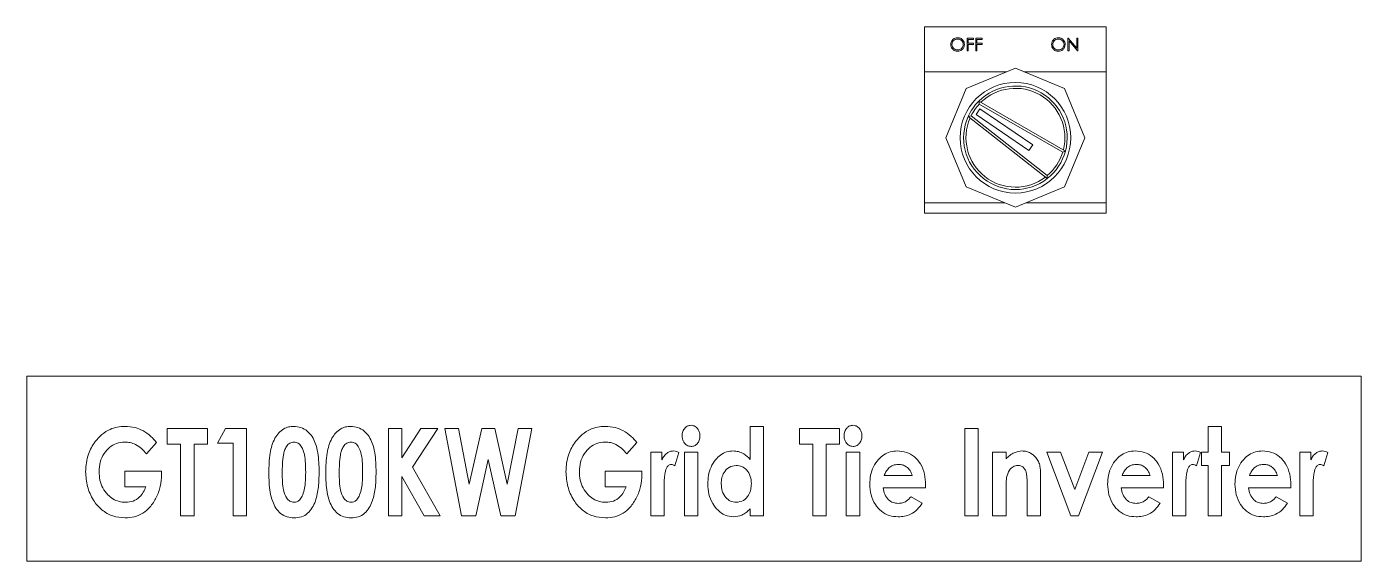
# Model space of a CAD drawing. Extents: x 1.3 to 36.8, y 1.2 to 24.4.
# Drawn here: x 16.7364 to 17.0317, y 21.5252 to 21.6436 of the extents above; entities that cross this region are included whole.
import ezdxf

# ---------------------------------------------------------------- set-up
doc = ezdxf.new("R2010")
doc.units = 0
doc.header["$LTSCALE"] = 96
doc.header["$MEASUREMENT"] = 0

msp = doc.modelspace()

# ---------------------------------------------------------------- linework, layer by layer
at = {"color": 7, "linetype": 'Continuous', "lineweight": 15}
for p, q in [((16.97529328392454, 21.64357379599915), (16.93508493616997, 21.64357379599915)), ((16.93508493616997, 21.64357379599915), (16.93508493616997, 21.63357378734636)), ((16.94449178280217, 21.64106719391236), (16.94589033105262, 21.64106719391236)), ((16.94449178280217, 21.63819647159735), (16.94449178280217, 21.64106719391236)), ((16.94474937537504, 21.64077278843244), (16.94474937537504, 21.63988947421603)), ((16.94589033105262, 21.64077278843244), (16.94474937537504, 21.64077278843244)), ((16.94589033105262, 21.64106719391236), (16.94589033105262, 21.64077278843244)), ((16.94640561397495, 21.64106719391236), (16.9478041622254, 21.64106719391236)), ((16.94640561397495, 21.63819647159735), (16.94640561397495, 21.64106719391236)), ((16.94666320654781, 21.64077278843244), (16.94666320654781, 21.63988947421603)), ((16.9478041622254, 21.64077278843244), (16.94666320654781, 21.64077278843244)), ((16.9478041622254, 21.64106719391236), (16.9478041622254, 21.64077278843244)), ((16.9667913112591, 21.64106719391236), (16.9668453328558, 21.64106719391236)), ((16.9667913112591, 21.63819647159735), (16.9667913112591, 21.64106719391236)), ((16.9668453328558, 21.64106719391236), (16.96874190645065, 21.63880777118569)), ((16.96874190645065, 21.64106719391236), (16.96899954791184, 21.64106719391236)), ((16.96874190645065, 21.63880777118569), (16.96874190645065, 21.64106719391236)), ((16.96899954791184, 21.64106719391236), (16.96899954791184, 21.63819647159735)), ((16.97529328392454, 21.63357378734636), (16.97529328392454, 21.64357379599915)), ((16.94474937537504, 21.63819647159735), (16.94449178280217, 21.63819647159735)), ((16.94474937537504, 21.63988947421603), (16.94589033105262, 21.63988947421603)), ((16.94474937537504, 21.63959506873611), (16.94474937537504, 21.63819647159735)), ((16.94589033105262, 21.63959506873611), (16.94474937537504, 21.63959506873611)), ((16.94589033105262, 21.63988947421603), (16.94589033105262, 21.63959506873611)), ((16.94666320654781, 21.63819647159735), (16.94640561397495, 21.63819647159735)), ((16.94666320654781, 21.63988947421603), (16.9478041622254, 21.63988947421603)), ((16.94666320654781, 21.63959506873611), (16.94666320654781, 21.63819647159735)), ((16.9478041622254, 21.63959506873611), (16.94666320654781, 21.63959506873611)), ((16.9478041622254, 21.63988947421603), (16.9478041622254, 21.63959506873611)), ((16.96704895272029, 21.63819647159735), (16.9667913112591, 21.63819647159735)), ((16.96894088192445, 21.63819647159735), (16.96704895272029, 21.64045071216182)), ((16.96704895272029, 21.64045071216182), (16.96704895272029, 21.63819647159735)), ((16.96899954791184, 21.63819647159735), (16.96894088192445, 21.63819647159735)), ((16.93508493616997, 21.63357378734636), (16.93508493616997, 21.60461547377032)), ((16.93508493616997, 21.63357378734636), (16.95330302299766, 21.63357378734636)), ((16.95518913449143, 21.63435502274476), (16.94432473140316, 21.62985485263072)), ((16.96605353757968, 21.62985485263072), (16.95518913449143, 21.63435502274476)), ((16.95707519709686, 21.63357378734636), (16.97529328392454, 21.63357378734636)), ((16.97529328392454, 21.60461547377032), (16.97529328392454, 21.63357378734636)), ((16.94432473140316, 21.62985485263072), (16.9398245124008, 21.61899049843077)), ((16.97055370769374, 21.61899049843077), (16.96605353757968, 21.62985485263072)), ((16.94710026815366, 21.62710615556941), (16.96626189961148, 21.61604321700225)), ((16.96564952448006, 21.61579535320564), (16.9471918359823, 21.62645193203367)), ((16.96224181282736, 21.60995984744253), (16.94473309556352, 21.62367722638464)), ((16.94538111028231, 21.62383122460147), (16.96223623955856, 21.61062590195241)), ((16.94732011894132, 21.62541471737705), (16.9464699998961, 21.62416738070907)), ((16.9464699998961, 21.62416738070907), (16.95816134896458, 21.61619936630528)), ((16.95901146800981, 21.61744680074994), (16.94732011894132, 21.62541471737705)), ((16.9398245124008, 21.61899049843077), (16.94432473140316, 21.60812604645419)), ((16.95816134896458, 21.61619936630528), (16.95901146800981, 21.61744680074994)), ((16.96605353757968, 21.60812604645419), (16.97055370769374, 21.61899049843077)), ((16.94432473140316, 21.60812604645419), (16.95518913449143, 21.60362587634014)), ((16.95518913449143, 21.60362587634014), (16.96605353757968, 21.60812604645419)), ((16.95280005993268, 21.60461547377032), (16.93508493616997, 21.60461547377032)), ((16.93508493616997, 21.60461547377032), (16.93508493616997, 21.6023237847506)), ((16.97529328392454, 21.60461547377032), (16.95757816016183, 21.60461547377032)), ((16.97529328392454, 21.6023237847506), (16.97529328392454, 21.60461547377032)), ((16.93508493616997, 21.6023237847506), (16.97529328392454, 21.6023237847506)), ((17.03171471061202, 21.56625094911028), (16.73643916520939, 21.56625094911028)), ((16.73643916520939, 21.56625094911028), (16.73643916520939, 21.52524049064347)), ((17.03171471061202, 21.52524049064347), (17.03171471061202, 21.56625094911028)), ((16.76752490304054, 21.55461308386695), (16.77642106225272, 21.55461308386695)), ((16.76752490304054, 21.55115345281544), (16.76752490304054, 21.55461308386695)), ((16.77642106225272, 21.55461308386695), (16.77642106225272, 21.55115345281544)), ((16.7786450898337, 21.55140053439888), (16.78043665131116, 21.55461308386695)), ((16.78043665131116, 21.55461308386695), (16.78507004210482, 21.55461308386695)), ((16.78507004210482, 21.55461308386695), (16.78507004210482, 21.53533808038856)), ((16.8164536075985, 21.55461308386695), (16.81941897770648, 21.55461308386695)), ((16.8164536075985, 21.53533808038856), (16.8164536075985, 21.55461308386695)), ((16.81941897770648, 21.54814173657747), (16.82365079981662, 21.55461308386695)), ((16.81941897770648, 21.55461308386695), (16.81941897770648, 21.54814173657747)), ((16.82740385858159, 21.55461308386695), (16.82182834091918, 21.54608754702992)), ((16.82365079981662, 21.55461308386695), (16.82740385858159, 21.55461308386695)), ((16.82893288976558, 21.55461308386695), (16.8319870899561, 21.55461308386695)), ((16.83266663764306, 21.53533808038856), (16.82893288976558, 21.55461308386695)), ((16.8319870899561, 21.55461308386695), (16.8343694179263, 21.54230750191076)), ((16.8343694179263, 21.54230750191076), (16.83711469280499, 21.55461308386695)), ((16.83711469280499, 21.55461308386695), (16.84003757896045, 21.55461308386695)), ((16.84003757896045, 21.55461308386695), (16.84277131619496, 21.54230750191076)), ((16.84277131619496, 21.54230750191076), (16.84514978198766, 21.55461308386695)), ((16.84820784435567, 21.55461308386695), (16.84448182083321, 21.53533808038856)), ((16.84514978198766, 21.55461308386695), (16.84820784435567, 21.55461308386695)), ((16.89651869829004, 21.55510724703384), (16.89948406839801, 21.55510724703384)), ((16.89651869829004, 21.54778260295814), (16.89651869829004, 21.55510724703384)), ((16.89948406839801, 21.55510724703384), (16.89948406839801, 21.53533808038856)), ((16.90739175461144, 21.55461308386695), (16.91628786493533, 21.55461308386695)), ((16.90739175461144, 21.55115345281544), (16.90739175461144, 21.55461308386695)), ((16.91628786493533, 21.55461308386695), (16.91628786493533, 21.55115345281544)), ((16.94396471779405, 21.55461308386695), (16.94693008790199, 21.55461308386695)), ((16.94396471779405, 21.53533808038856), (16.94396471779405, 21.55461308386695)), ((16.94693008790199, 21.55461308386695), (16.94693008790199, 21.53533808038856)), ((16.99783568956917, 21.55510724703384), (17.00080105967712, 21.55510724703384)), ((16.99783568956917, 21.549423686178), (16.99783568956917, 21.55510724703384)), ((17.00080105967712, 21.55510724703384), (17.00080105967712, 21.549423686178)), ((16.7651348507153, 21.55154729714394), (16.76294944490937, 21.54904137949369)), ((16.77049027314848, 21.55115345281544), (16.76752490304054, 21.55115345281544)), ((16.77049027314848, 21.53533808038856), (16.77049027314848, 21.55115345281544)), ((16.77642106225272, 21.55115345281544), (16.77345569214475, 21.55115345281544)), ((16.77345569214475, 21.55115345281544), (16.77345569214475, 21.53533808038856)), ((16.78210467199688, 21.55140053439888), (16.7786450898337, 21.55140053439888)), ((16.78210467199688, 21.53533808038856), (16.78210467199688, 21.55140053439888)), ((16.87139410921159, 21.55154729714394), (16.86920870340566, 21.54904137949369)), ((16.8745255040638, 21.549423686178), (16.87699666211654, 21.549423686178)), ((16.8745255040638, 21.53533808038856), (16.8745255040638, 21.549423686178)), ((16.87699666211654, 21.549423686178), (16.87699666211654, 21.54769000847475)), ((16.88070337475148, 21.54932326956298), (16.87983076707778, 21.54639261016421)), ((16.88193897822202, 21.549423686178), (16.88490434832997, 21.549423686178)), ((16.88193897822202, 21.53533808038856), (16.88193897822202, 21.549423686178)), ((16.88490434832997, 21.549423686178), (16.88490434832997, 21.53533808038856)), ((16.91035712471941, 21.55115345281544), (16.90739175461144, 21.55115345281544)), ((16.91035712471941, 21.53533808038856), (16.91035712471941, 21.55115345281544)), ((16.91628786493533, 21.55115345281544), (16.91332249482736, 21.55115345281544)), ((16.91332249482736, 21.55115345281544), (16.91332249482736, 21.53533808038856)), ((16.91777054998929, 21.549423686178), (16.92073592009726, 21.549423686178)), ((16.91777054998929, 21.53533808038856), (16.91777054998929, 21.549423686178)), ((16.92073592009726, 21.549423686178), (16.92073592009726, 21.53533808038856)), ((16.95014258848173, 21.549423686178), (16.9531079585897, 21.549423686178)), ((16.95014258848173, 21.53533808038856), (16.95014258848173, 21.549423686178)), ((16.9531079585897, 21.549423686178), (16.9531079585897, 21.54793327676904)), ((16.96212760970531, 21.549423686178), (16.96515477465329, 21.549423686178)), ((16.96746763231678, 21.53533808038856), (16.96212760970531, 21.549423686178)), ((16.96515477465329, 21.549423686178), (16.96830548039298, 21.54111052021525)), ((16.96830548039298, 21.54111052021525), (16.97145618613268, 21.549423686178)), ((16.97448335108066, 21.549423686178), (16.969147239535, 21.53533808038856)), ((16.97145618613268, 21.549423686178), (16.97448335108066, 21.549423686178)), ((16.98992800335571, 21.549423686178), (16.99239916140849, 21.549423686178)), ((16.98992800335571, 21.53533808038856), (16.98992800335571, 21.549423686178)), ((16.99239916140849, 21.549423686178), (16.99239916140849, 21.54769000847475)), ((16.99610587404342, 21.54932326956298), (16.9952332663697, 21.54639261016421)), ((16.99635300451519, 21.5464582182934), (16.99635300451519, 21.549423686178)), ((16.99635300451519, 21.549423686178), (16.99783568956917, 21.549423686178)), ((17.00080105967712, 21.549423686178), (17.00253087520286, 21.549423686178)), ((17.00253087520286, 21.549423686178), (17.00253087520286, 21.5464582182934)), ((17.01809906826966, 21.549423686178), (17.02057022632241, 21.549423686178)), ((17.01809906826966, 21.53533808038856), (17.01809906826966, 21.549423686178)), ((17.02057022632241, 21.549423686178), (17.02057022632241, 21.54769000847475)), ((17.02427693895737, 21.54932326956298), (17.02340433128361, 21.54639261016421)), ((16.83857034261646, 21.54779805166816), (16.83579030814028, 21.53533808038856)), ((16.84133879056017, 21.53533808038856), (16.83857034261646, 21.54779805166816)), ((16.99783568956917, 21.5464582182934), (16.99635300451519, 21.5464582182934)), ((16.99783568956917, 21.53533808038856), (16.99783568956917, 21.5464582182934)), ((17.00253087520286, 21.5464582182934), (17.00080105967712, 21.5464582182934)), ((17.00080105967712, 21.5464582182934), (17.00080105967712, 21.53533808038856)), ((16.75813453177309, 21.54522271259953), (16.76626622428162, 21.54522271259953)), ((16.75813453177309, 21.54176308154802), (16.75813453177309, 21.54522271259953)), ((16.76626622428162, 21.54522271259953), (16.76628939734664, 21.54440021545668)), ((16.81941897770648, 21.54403726854818), (16.81941897770648, 21.53533808038856)), ((16.82436901816695, 21.53533808038856), (16.81941897770648, 21.54403726854818)), ((16.82182834091918, 21.54608754702992), (16.82794441676685, 21.53533808038856)), ((16.86439383915771, 21.54522271259953), (16.87252543388959, 21.54522271259953)), ((16.86439383915771, 21.54176308154802), (16.86439383915771, 21.54522271259953)), ((16.87252543388959, 21.54522271259953), (16.87254860695458, 21.54440021545668)), ((16.92617244825797, 21.54423419071244), (16.93235031894565, 21.54423419071244)), ((16.96076851433136, 21.54457406233256), (16.96076851433136, 21.53533808038856)), ((16.97880786545088, 21.54423419071244), (16.98498573613858, 21.54423419071244)), ((17.00697893036482, 21.54423419071244), (17.0131568010525, 21.54423419071244)), ((16.76281813087431, 21.54176308154802), (16.75813453177309, 21.54176308154802)), ((16.86907743825893, 21.54176308154802), (16.86439383915771, 21.54176308154802)), ((16.87747933652759, 21.54172837083883), (16.87749087417177, 21.54104109879687)), ((16.87749087417177, 21.54104109879687), (16.87749087417177, 21.53533808038856)), ((16.93530410252112, 21.54151599996457), (16.92592536667451, 21.54151599996457)), ((16.93531568905362, 21.54216846352071), (16.93530410252112, 21.54151599996457)), ((16.9531079585897, 21.54094449547101), (16.9531079585897, 21.53533808038856)), ((16.95780314422339, 21.53533808038856), (16.95780314422339, 21.54145420512454)), ((16.98793951971402, 21.54151599996457), (16.97856073497911, 21.54151599996457)), ((16.98795110624653, 21.54216846352071), (16.98793951971402, 21.54151599996457)), ((16.99288178693118, 21.54172837083883), (16.99289337346369, 21.54104109879687)), ((16.99289337346369, 21.54104109879687), (16.99289337346369, 21.53533808038856)), ((17.01611058462797, 21.54151599996457), (17.00673179989303, 21.54151599996457)), ((17.01612217116048, 21.54216846352071), (17.01611058462797, 21.54151599996457)), ((17.02105285184513, 21.54172837083883), (17.02106443837764, 21.54104109879687)), ((17.02106443837764, 21.54104109879687), (17.02106443837764, 21.53533808038856)), ((16.93210318847389, 21.53951979196786), (16.9345743465266, 21.5381413368181)), ((16.98473860566679, 21.53951979196786), (16.98720976371953, 21.5381413368181)), ((17.01290967058074, 21.53951979196786), (17.01538082863348, 21.5381413368181)), ((16.77345569214475, 21.53533808038856), (16.77049027314848, 21.53533808038856)), ((16.78507004210482, 21.53533808038856), (16.78210467199688, 21.53533808038856)), ((16.81941897770648, 21.53533808038856), (16.8164536075985, 21.53533808038856)), ((16.82794441676685, 21.53533808038856), (16.82436901816695, 21.53533808038856)), ((16.83579030814028, 21.53533808038856), (16.83266663764306, 21.53533808038856)), ((16.84448182083321, 21.53533808038856), (16.84133879056017, 21.53533808038856)), ((16.87749087417177, 21.53533808038856), (16.8745255040638, 21.53533808038856)), ((16.88490434832997, 21.53533808038856), (16.88193897822202, 21.53533808038856)), ((16.89651869829004, 21.53533808038856), (16.89651869829004, 21.53687483592756)), ((16.89948406839801, 21.53533808038856), (16.89651869829004, 21.53533808038856)), ((16.91332249482736, 21.53533808038856), (16.91035712471941, 21.53533808038856)), ((16.92073592009726, 21.53533808038856), (16.91777054998929, 21.53533808038856)), ((16.94693008790199, 21.53533808038856), (16.94396471779405, 21.53533808038856)), ((16.9531079585897, 21.53533808038856), (16.95014258848173, 21.53533808038856)), ((16.96076851433136, 21.53533808038856), (16.95780314422339, 21.53533808038856)), ((16.969147239535, 21.53533808038856), (16.96746763231678, 21.53533808038856)), ((16.99289337346369, 21.53533808038856), (16.98992800335571, 21.53533808038856)), ((17.00080105967712, 21.53533808038856), (16.99783568956917, 21.53533808038856)), ((17.02106443837764, 21.53533808038856), (17.01809906826966, 21.53533808038856)), ((16.73643916520939, 21.52524049064347), (17.03171471061202, 21.52524049064347))]:
    msp.add_line(p, q, dxfattribs=at)
msp.add_circle((16.95518911263221, 21.61899048286096), 0.01223958300199462, dxfattribs=at)
for centre, radius, start, end in [((16.95518911263221, 21.61899048286096), 0.01145833302314414, 345.0949457615305, 134.9050542384659), ((16.95518911263221, 21.61899048286096), 0.01093749970391033, 345.8321579877583, 134.1678420122076), ((16.95518911263221, 21.61899048286096), 0.01145833302314414, 134.9050542384659, 155.8564176312419), ((16.95518911263221, 21.61899048286096), 0.01093749970391023, 136.9852894732425, 153.7315267813637), ((16.98294095596853, 21.63178856138616), 0.03614526009416466, 187.4432494072054, 188.4905105112729), ((16.95518911263221, 21.61899048286096), 0.01145833302314397, 155.8564176312419, 307.9889366915129), ((16.95518911263221, 21.61899048286096), 0.01093749970391007, 156.534337216695, 307.3110171060009), ((16.9534626132799, 21.58837769901614), 0.03636293672312245, 102.8409627065445, 103.8904567851751), ((16.95518911263221, 21.61899048286096), 0.01093749970391011, 310.1138275414133, 343.0147105267057), ((16.95518911263221, 21.61899048286096), 0.01145833302314386, 307.9889366915129, 345.0949457615305), ((16.95245911535406, 21.64926771781388), 0.03597757753627701, 291.5078443640074, 292.5599331043456), ((16.92658095451745, 21.60999435864503), 0.03566087769968825, 359.9402513598486, 1.014743891693453)]:
    msp.add_arc(centre, radius, start, end, dxfattribs=at)
for points, knots in [([(16.94088494901072, 21.63961921956758), (16.94091146895482, 21.63984071692201), (16.94096449711571, 21.64028361368349), (16.94135736743641, 21.6407881646561), (16.94185334845173, 21.64108874247854), (16.94220145611797, 21.64112346096741), (16.94237550508467, 21.6411408197265)], [0, 0, 0, 0, 0.279732456168292, 0.5593412130487806, 0.7796767667826476, 1, 1, 1, 1]), ([(16.94238816716029, 21.64084641424659), (16.94220694616098, 21.64082288305688), (16.9418444335389, 21.64077581150719), (16.94142982551375, 21.64045606782928), (16.94118162927342, 21.64004929601082), (16.94115560446991, 21.63976337228689), (16.94114259047188, 21.63962039288732)], [0, 0, 0, 0, 0.2796324665356185, 0.55937390831112, 0.7796599276025388, 1, 1, 1, 1]), ([(16.94237550508467, 21.6411408197265), (16.9426004663674, 21.64111723408065), (16.94305025422432, 21.64107007691223), (16.94355328237319, 21.64066261799595), (16.94385858949977, 21.640162504322), (16.94388814008951, 21.6398095657626), (16.94390292295401, 21.6396330060746)], [0, 0, 0, 0, 0.2797711941462023, 0.5593748591793386, 0.7795745596281304, 1, 1, 1, 1]), ([(16.94364528149285, 21.63963359273448), (16.94362322734437, 21.63981586373037), (16.94357912603951, 21.64018034793513), (16.94322977210655, 21.64057558003847), (16.94281612082003, 21.64080425722977), (16.9425307898868, 21.64083236471448), (16.94238816716029, 21.64084641424659)], [0, 0, 0, 0, 0.2794821760453286, 0.5588757453831297, 0.7795039492646426, 1, 1, 1, 1]), ([(16.96318447746765, 21.63961921956758), (16.96321099741175, 21.63984071692201), (16.96326402557264, 21.64028361368349), (16.96365689589334, 21.6407881646561), (16.96415287690866, 21.64108874247854), (16.9645009845749, 21.64112346096741), (16.9646750335416, 21.6411408197265)], [0, 0, 0, 0, 0.279732456168292, 0.5593412130487806, 0.7796767667826476, 1, 1, 1, 1]), ([(16.96468769561722, 21.64084641424659), (16.96450647461791, 21.64082288305688), (16.96414396199583, 21.64077581150719), (16.96372935397071, 21.64045606782928), (16.96348115773034, 21.64004929601082), (16.96345513292684, 21.63976337228689), (16.96344211892881, 21.63962039288732)], [0, 0, 0, 0, 0.2796324665356185, 0.55937390831112, 0.7796599276025388, 1, 1, 1, 1]), ([(16.9646750335416, 21.6411408197265), (16.96489999482435, 21.64111723408065), (16.96534978268127, 21.64107007691223), (16.96585281083011, 21.64066261799595), (16.9661581179567, 21.640162504322), (16.96618766854644, 21.6398095657626), (16.96620245141094, 21.6396330060746)], [0, 0, 0, 0, 0.2797711941462023, 0.5593748591793386, 0.7795745596281304, 1, 1, 1, 1]), ([(16.96594480994978, 21.63963359273448), (16.9659227558013, 21.63981586373037), (16.96587865449644, 21.64018034793513), (16.9655293005635, 21.64057558003847), (16.96511564927698, 21.64080425722977), (16.96483031834373, 21.64083236471448), (16.96468769561722, 21.64084641424659)], [0, 0, 0, 0, 0.2794821760453286, 0.5588757453831297, 0.7795039492646426, 1, 1, 1, 1]), ([(16.94239853148471, 21.6381228457832), (16.94217608021125, 21.63814746902281), (16.94173116985715, 21.63819671636619), (16.94123630357811, 21.63860254628411), (16.94093126702265, 21.63909535843323), (16.94090038951248, 21.63944458601942), (16.94088494901072, 21.63961921956758)], [0, 0, 0, 0, 0.2796699492522396, 0.5593497139081196, 0.7796499303098173, 0.9999999999999999, 0.9999999999999999, 0.9999999999999999, 0.9999999999999999]), ([(16.94114259047188, 21.63962039288732), (16.94116453801448, 21.63943947523862), (16.94120845220522, 21.63907748245083), (16.94155543581269, 21.63868737178534), (16.94196215366495, 21.6384523141294), (16.9422461355116, 21.638429006298), (16.94238816716029, 21.63841734903978)], [0, 0, 0, 0, 0.2794226595129412, 0.5590885588841132, 0.7794810490968386, 1, 1, 1, 1]), ([(16.94238816716029, 21.63841734903978), (16.94257049867895, 21.6384381019988), (16.9429349839929, 21.63847958768838), (16.94335730839092, 21.63879404037749), (16.94360563457795, 21.63920329543603), (16.94363206449924, 21.63949014559238), (16.94364528149285, 21.63963359273448)], [0, 0, 0, 0, 0.2798384512293305, 0.5594041364633225, 0.7796681784871843, 1, 1, 1, 1]), ([(16.94390292295401, 21.6396330060746), (16.94387766985361, 21.63941026760247), (16.9438271559209, 21.6389647224614), (16.94341830301681, 21.63847083507171), (16.9429233888259, 21.63816759033358), (16.9425735211949, 21.63813776381004), (16.94239853148471, 21.6381228457832)], [0, 0, 0, 0, 0.27962755931378, 0.5593407333816175, 0.7795999671853872, 1, 1, 1, 1]), ([(16.96469805994164, 21.6381228457832), (16.96447561071113, 21.63814747004645), (16.96403070444291, 21.63819671943718), (16.96353581632559, 21.63860252964314), (16.96323086613884, 21.63909537788226), (16.9631999418487, 21.6394445888393), (16.96318447746765, 21.63961921956758)], [0, 0, 0, 0, 0.2796719200793121, 0.5593536556314336, 0.7796449668101577, 1, 1, 1, 1]), ([(16.96344211892881, 21.63962039288732), (16.96346406647143, 21.63943947523862), (16.96350798066214, 21.63907748245083), (16.96385496426961, 21.63868737178534), (16.9642616821219, 21.6384523141294), (16.96454566396852, 21.638429006298), (16.96468769561722, 21.63841734903978)], [0, 0, 0, 0, 0.2794226595129412, 0.5590885588841132, 0.7794810490968386, 1, 1, 1, 1]), ([(16.96468769561722, 21.63841734903978), (16.96487002918551, 21.63843810096276), (16.96523451859673, 21.63847958458128), (16.96565682135486, 21.63879405682985), (16.96590523363224, 21.63920327591448), (16.96593161682887, 21.63949014275752), (16.96594480994978, 21.63963359273448)], [0, 0, 0, 0, 0.279836061396729, 0.5593993591275529, 0.7796742519611084, 1, 1, 1, 1]), ([(16.96620245141094, 21.6396330060746), (16.96617719831053, 21.63941026760247), (16.96612668437783, 21.6389647224614), (16.96571783147374, 21.63847083507171), (16.96522291728283, 21.63816759033358), (16.96487304965183, 21.63813776381004), (16.96469805994164, 21.6381228457832)], [0, 0, 0, 0, 0.27962755931378, 0.5593407333816175, 0.7795999671853872, 1, 1, 1, 1]), ([(16.88144471727847, 21.55304543090793), (16.88147229344176, 21.55336176446065), (16.88152742663237, 21.55399421205303), (16.88201787058458, 21.55474944274054), (16.88267219730074, 21.55526521183545), (16.88316936211436, 21.55532469964851), (16.88341780109849, 21.55535442639393)], [0, 0, 0, 0, 0.2801888583857145, 0.5601832855369352, 0.7802185216242087, 1, 1, 1, 1]), ([(16.88341780109849, 21.55535442639393), (16.88373688492351, 21.55530035237516), (16.88437675671929, 21.55519191554198), (16.88499684981238, 21.55449637616722), (16.88535044564895, 21.55375019902015), (16.88538252139895, 21.55324686044008), (16.8853985603852, 21.55299517371208)], [0, 0, 0, 0, 0.2784485120997873, 0.5583841470726566, 0.7791767739370078, 1, 1, 1, 1]), ([(16.91727633793408, 21.55304543090793), (16.91730389008254, 21.5533617675072), (16.91735897625952, 21.55399423266402), (16.91784949735484, 21.55474943035991), (16.91850380179085, 21.55526520274833), (16.91900095016237, 21.55532469726415), (16.91924937286578, 21.55535442639393)], [0, 0, 0, 0, 0.2801889352330195, 0.5601936016224527, 0.7802308109319587, 1, 1, 1, 1]), ([(16.91924937286578, 21.55535442639393), (16.91956847449541, 21.55530035588354), (16.92020836603459, 21.55519192879039), (16.92082847053248, 21.55449637598651), (16.92118206629002, 21.55375019906079), (16.92121414204971, 21.55324686045363), (16.92123018104081, 21.55299517371208)], [0, 0, 0, 0, 0.2784585084988484, 0.5583902652338294, 0.7791798332295553, 1, 1, 1, 1]), ([(16.75160530070943, 21.55173649495319), (16.75206661840696, 21.55228577816031), (16.75298877024343, 21.55338376880955), (16.75470497670861, 21.55445393969335), (16.75647047193107, 21.5550194352255), (16.75759520894854, 21.55507797201137), (16.75815770483811, 21.55510724703384)], [0, 0, 0, 0, 0.2800254158837082, 0.5597573058795582, 0.7798287937554087, 1, 1, 1, 1]), ([(16.75815770483811, 21.55510724703384), (16.75892386678808, 21.55506147945265), (16.76029255654711, 21.55497971916726), (16.76154750504671, 21.55443559992135), (16.76209996141233, 21.55419606647343)], [0, 0, 0, 0, 0.559777659545105, 1, 1, 1, 1]), ([(16.76209996141233, 21.55419606647343), (16.76274183599187, 21.55378724145557), (16.76388947885351, 21.55305628072214), (16.76475389913563, 21.55200888592356), (16.7651348507153, 21.55154729714394)], [0, 0, 0, 0, 0.5592981937148002, 1, 1, 1, 1]), ([(16.7900123582103, 21.54478633543019), (16.79002302297371, 21.54552299841346), (16.79004435081819, 21.54699620817399), (16.79026482452113, 21.54903577373953), (16.7906364168164, 21.55090238017075), (16.79111626519355, 21.55195803351992), (16.79135605376257, 21.5524855618352)], [0, 0, 0, 0, 0.2801330245962728, 0.5602218591855801, 0.7802352240968193, 1, 1, 1, 1]), ([(16.79135605376257, 21.5524855618352), (16.79161821679563, 21.55289385728147), (16.79214208349688, 21.55370973275443), (16.79321230103221, 21.55456530048863), (16.7943798194506, 21.55504045533752), (16.79514128551543, 21.5550849753276), (16.79552221885521, 21.55510724703384)], [0, 0, 0, 0, 0.2801886394763636, 0.5598863294603399, 0.7798273906646533, 1, 1, 1, 1]), ([(16.79552221885521, 21.55510724703384), (16.79606493563588, 21.55506273355657), (16.79714972908067, 21.55497375910423), (16.79858942609661, 21.55412560568838), (16.79963922787144, 21.55286748793078), (16.80040466024425, 21.55122311261876), (16.80088136704418, 21.54928858781064), (16.80109983971477, 21.54713217037568), (16.80112160959595, 21.54568933246547), (16.80113249611517, 21.54496780888444)], [0, 0, 0, 0, 0.1247513692905211, 0.2493555984559469, 0.3741489513164002, 0.4992324309862537, 0.6660228410286725, 0.8329872024930686, 1, 1, 1, 1]), ([(16.80261518116913, 21.54478633543019), (16.80262584593254, 21.54552299841346), (16.80264717377702, 21.54699620817399), (16.80286764747999, 21.54903577373953), (16.80323923977522, 21.55090238017075), (16.80371908815238, 21.55195803351992), (16.8039588767214, 21.5524855618352)], [0, 0, 0, 0, 0.2801330245962728, 0.5602218591855801, 0.7802352240968193, 1, 1, 1, 1]), ([(16.8039588767214, 21.5524855618352), (16.80422106051191, 21.55289385259417), (16.80474495660749, 21.55370969988226), (16.80581513801636, 21.55456532997047), (16.80698268032288, 21.55504044559973), (16.80774415878, 21.55508497237741), (16.80812509070236, 21.55510724703384)], [0, 0, 0, 0, 0.280192228402508, 0.5598805866972959, 0.7798289201448134, 1, 1, 1, 1]), ([(16.80812509070236, 21.55510724703384), (16.8086677890968, 21.55506272820818), (16.80975257625812, 21.55497374056606), (16.81119229173251, 21.55412562290299), (16.81224209981602, 21.55286748636956), (16.81300752830586, 21.5512231128312), (16.81348425947485, 21.54928859142598), (16.81370263325871, 21.54713216594884), (16.81372445532804, 21.54568933174682), (16.81373536796232, 21.54496780888444)], [0, 0, 0, 0, 0.1247477365194335, 0.2493553405689417, 0.3741487867983586, 0.4992323600542453, 0.6660228948873472, 0.8329869665454337, 1, 1, 1, 1]), ([(16.85786460809405, 21.55173649495319), (16.85832590787155, 21.55228577926569), (16.8592480310661, 21.55338378067315), (16.86096424866685, 21.55445395165392), (16.86272976506007, 21.55501942900457), (16.86385451677592, 21.55507797020784), (16.86441701222273, 21.55510724703384)], [0, 0, 0, 0, 0.2800205668412535, 0.5597519709139275, 0.7798291762155273, 1, 1, 1, 1]), ([(16.86441701222273, 21.55510724703384), (16.86518317501969, 21.55506148190047), (16.86655185090984, 21.55497972690674), (16.86780677998777, 21.55443559991019), (16.86835921990863, 21.55419606647343)], [0, 0, 0, 0, 0.559783950691248, 1, 1, 1, 1]), ([(16.86835921990863, 21.55419606647343), (16.86900107246933, 21.55378723531661), (16.87014869411018, 21.55305625204767), (16.87101313909835, 21.55200888358199), (16.87139410921159, 21.55154729714394)], [0, 0, 0, 0, 0.5592893492773993, 1, 1, 1, 1]), ([(16.88343711198601, 21.5506591918719), (16.88311413067746, 21.55071243448563), (16.88246669785354, 21.5508191620728), (16.88184271777706, 21.55152644490859), (16.88149310143439, 21.55228298675264), (16.88146084481662, 21.55279129095342), (16.88144471727847, 21.55304543090793)], [0, 0, 0, 0, 0.2785583209679277, 0.5583846358794643, 0.7792028703080024, 1, 1, 1, 1]), ([(16.8853985603852, 21.55299517371208), (16.88537169907093, 21.55267753864869), (16.88531800179589, 21.55204256832662), (16.88482826540547, 21.55128691097741), (16.88418695461164, 21.55074898055315), (16.88368691510843, 21.55068910413905), (16.88343711198601, 21.5506591918719)], [0, 0, 0, 0, 0.2801956181315165, 0.5601267693103037, 0.7802539483401327, 1, 1, 1, 1]), ([(16.91926868375327, 21.5506591918719), (16.91894572306452, 21.55071244137746), (16.91829830398748, 21.55081918732812), (16.9176742929975, 21.55152642876669), (16.91732466239904, 21.55228298465328), (16.91729244553287, 21.55279129093165), (16.91727633793408, 21.55304543090793)], [0, 0, 0, 0, 0.2785461245240458, 0.5583839802231908, 0.779203426019956, 1, 1, 1, 1]), ([(16.92123018104081, 21.55299517371208), (16.92120331907236, 21.55267753952079), (16.92114962048956, 21.55204257094208), (16.92065988593603, 21.55128689024487), (16.92001853282852, 21.5507489916627), (16.91951848464004, 21.55068910731504), (16.91926868375327, 21.5506591918719)], [0, 0, 0, 0, 0.2801923743051479, 0.560120284719302, 0.7802564923415041, 1, 1, 1, 1]), ([(16.74948560080932, 21.5450721365653), (16.74951255825232, 21.54573703918199), (16.74956646361636, 21.54706660955722), (16.75003579165192, 21.54886930883632), (16.75071946644843, 21.55044244492498), (16.75131003152555, 21.5513051579497), (16.75160530070943, 21.55173649495319)], [0, 0, 0, 0, 0.2800147143037837, 0.5599305212676127, 0.7799752120954816, 1, 1, 1, 1]), ([(16.75811145648473, 21.55164771375898), (16.75750870187565, 21.55159387279409), (16.75630350282646, 21.55148621857006), (16.75472326089906, 21.55051491252487), (16.75346767292601, 21.54906849075664), (16.75259080267779, 21.54720413165158), (16.75249760094829, 21.54578563971921), (16.75245097091729, 21.54507594985446)], [0, 0, 0, 0, 0.1865354458207839, 0.3729749031289903, 0.5598231012825097, 0.7797738030224216, 1, 1, 1, 1]), ([(16.76294944490937, 21.54904137949369), (16.76259936495157, 21.54944291200496), (16.76189960517982, 21.55024551807305), (16.76065839105362, 21.55108057108782), (16.75936633107702, 21.55156976994427), (16.75852976269158, 21.55162173157584), (16.75811145648473, 21.55164771375898)], [0, 0, 0, 0, 0.280139561218373, 0.5599589210032054, 0.7799678809178188, 1, 1, 1, 1]), ([(16.79559560022773, 21.55164771375898), (16.79525804346548, 21.55159231338815), (16.79458219093715, 21.55148139135995), (16.7938592601883, 21.55069871502878), (16.79347413227697, 21.54976542756471), (16.79315248183488, 21.54845295866564), (16.79300541817466, 21.54676890478625), (16.79298695982962, 21.5454216230255), (16.79297772831828, 21.5447478114318)], [0, 0, 0, 0, 0.1240621210165521, 0.2483958478519978, 0.3734409073008298, 0.4987389527729479, 0.7493059618863683, 1, 1, 1, 1]), ([(16.7981671260072, 21.54496780888444), (16.79815696768296, 21.54561811282226), (16.79813665733931, 21.54691831707763), (16.79794135891009, 21.54886247686783), (16.7974421173937, 21.55042038687901), (16.79657461171328, 21.55147058180174), (16.79592109271741, 21.55158882259926), (16.79559560022773, 21.55164771375898)], [0, 0, 0, 0, 0.2510410022826839, 0.5019261924298293, 0.7513608386785816, 0.8761624678762675, 1, 1, 1, 1]), ([(16.80819842318658, 21.55164771375898), (16.80786086215096, 21.55159231729733), (16.80718501281797, 21.5514814050246), (16.80646214486421, 21.55069868427289), (16.80607694266345, 21.5497654425035), (16.80575530454519, 21.54845295642637), (16.80560831823541, 21.54676890184705), (16.8055898085035, 21.54542162277694), (16.8055805512771, 21.5447478114318)], [0, 0, 0, 0, 0.124062407069185, 0.2483921016275094, 0.3734399639702667, 0.4987382983447147, 0.7493052264034414, 1, 1, 1, 1]), ([(16.81076994896603, 21.54496780888444), (16.81075980942063, 21.54561811192661), (16.81073953661556, 21.54691831487524), (16.81054424908211, 21.54886249479674), (16.81004492320722, 21.5504203510914), (16.80917747164634, 21.55147060731378), (16.80852393705962, 21.55158882943682), (16.80819842318658, 21.55164771375898)], [0, 0, 0, 0, 0.2510398783908754, 0.5019241321773048, 0.7513600773214075, 0.8761569075715304, 1, 1, 1, 1]), ([(16.85574481041729, 21.5450721365653), (16.85577175531344, 21.54573704281152), (16.85582563591322, 21.5470666284641), (16.8562951413866, 21.54886927825292), (16.85697870389237, 21.55044247176099), (16.85756931269134, 21.55130516265012), (16.85786460809405, 21.55173649495319)], [0, 0, 0, 0, 0.2800135147557762, 0.5599314999112023, 0.7799724535742593, 1, 1, 1, 1]), ([(16.8643706660927, 21.55164771375898), (16.86376792720262, 21.55159387121842), (16.86256274339894, 21.55148621239816), (16.86098252430028, 21.5505148958772), (16.85972686502217, 21.54906852194993), (16.85885008931669, 21.54720411237616), (16.8587568364386, 21.54578563625252), (16.85871018052524, 21.54507594985446)], [0, 0, 0, 0, 0.1865310135823765, 0.3729710495852318, 0.5598231932760274, 0.77977247042268, 1, 1, 1, 1]), ([(16.86920870340566, 21.54904137949369), (16.86885862344533, 21.54944291201028), (16.86815886366853, 21.55024551808905), (16.86691764957752, 21.55108057102967), (16.86562557415772, 21.55156977591769), (16.86478898887185, 21.55162173323078), (16.8643706660927, 21.55164771375898)], [0, 0, 0, 0, 0.2801371675751558, 0.5599541364527217, 0.7799612165080524, 1, 1, 1, 1]), ([(16.87699666211654, 21.54769000847475), (16.87713268475144, 21.5479802569763), (16.87740448524681, 21.54856023167354), (16.87804355590467, 21.54919869850875), (16.87877569264558, 21.54960208304616), (16.87927839358406, 21.54964788069391), (16.87952961500929, 21.54967076776146)], [0, 0, 0, 0, 0.2803109718680469, 0.5601175205740206, 0.7801716787173997, 1, 1, 1, 1]), ([(16.87952961500929, 21.54967076776146), (16.87976116339274, 21.54964676453006), (16.88017522777531, 21.54960384096028), (16.88054179506165, 21.54940910672839), (16.88070337475148, 21.54932326956298)], [0, 0, 0, 0, 0.5592086477174457, 0.9999999999999999, 0.9999999999999999, 0.9999999999999999, 0.9999999999999999]), ([(16.88712837591095, 21.54235384804078), (16.88715694599952, 21.54299274563675), (16.8872140552302, 21.5442698487903), (16.88776884523944, 21.54612335460015), (16.88870540399878, 21.54765677726758), (16.88988687209786, 21.54880601633167), (16.89123819967728, 21.54954395132658), (16.89224365783465, 21.54962849614272), (16.8927463775259, 21.54967076776146)], [0, 0, 0, 0, 0.1869430787575307, 0.3736836652986555, 0.5602978832585047, 0.7070135496902592, 0.8535095103104795, 1, 1, 1, 1]), ([(16.8927463775259, 21.54967076776146), (16.89315331895375, 21.54964092899422), (16.8939672577261, 21.54958124735968), (16.89532646990483, 21.54898656875941), (16.89606668333857, 21.54823906796938), (16.89651869829004, 21.54778260295814)], [0, 0, 0, 0, 0.2802087156028444, 0.5604559338476685, 1, 1, 1, 1]), ([(16.92295999656656, 21.54230368862157), (16.92299246053011, 21.54296825687127), (16.92305735451677, 21.54429669857684), (16.92370331318907, 21.54620655795371), (16.92474685628571, 21.54775600097805), (16.92603878585228, 21.54888752992529), (16.92748551092203, 21.54956164104306), (16.92853030341649, 21.54963438292015), (16.92905289934922, 21.54967076776146)], [0, 0, 0, 0, 0.1868633882858021, 0.3735314143653647, 0.5601436666297613, 0.7068080545493043, 0.8533479910915973, 1, 1, 1, 1]), ([(16.92905289934922, 21.54967076776146), (16.92973803899574, 21.54961642470897), (16.93110741449576, 21.5495078102899), (16.93292316436651, 21.54843417805829), (16.93432470692878, 21.54675460332745), (16.93519514425029, 21.54458482358969), (16.9352754800565, 21.5429744660388), (16.93531568905362, 21.54216846352071)], [0, 0, 0, 0, 0.1865896259417979, 0.3729331146163704, 0.5596373826333128, 0.7795934335951459, 1, 1, 1, 1]), ([(16.9531079585897, 21.54793327676904), (16.95339027844139, 21.5481869936733), (16.95395467641342, 21.54869421024129), (16.9550997151581, 21.54946196295489), (16.95608118361847, 21.5495916829217), (16.95667954390041, 21.54967076776146)], [0, 0, 0, 0, 0.2809254147955628, 0.5616102921930304, 1, 1, 1, 1]), ([(16.95667954390041, 21.54967076776146), (16.95700433851184, 21.54964982753527), (16.95765381786444, 21.54960795416646), (16.9587526932693, 21.54916819650547), (16.95935222185449, 21.5485788117482), (16.95971824649257, 21.54821898012749)], [0, 0, 0, 0, 0.2803741747171078, 0.560653505512198, 1, 1, 1, 1]), ([(16.97559536487114, 21.54230368862157), (16.97562785421314, 21.54296825482209), (16.97569279859943, 21.5442966856679), (16.97633866459262, 21.54620656818691), (16.97738222865453, 21.5477559997768), (16.97867415318584, 21.54888753021229), (16.98012087946952, 21.54956164097126), (16.98116567180205, 21.54963438289622), (16.98168826765379, 21.54967076776146)], [0, 0, 0, 0, 0.1868640170507303, 0.3735307694448746, 0.5601432138179705, 0.7068077527217307, 0.8533478401201239, 1, 1, 1, 1]), ([(16.98168826765379, 21.54967076776146), (16.98237342577269, 21.54961643007908), (16.98374280771387, 21.54950782881036), (16.98555853790154, 21.54843416078619), (16.98696007920151, 21.5467546056205), (16.98783049978323, 21.54458482003073), (16.98791087665347, 21.54297446542466), (16.98795110624653, 21.54216846352071)], [0, 0, 0, 0, 0.1865938573225214, 0.3729332711879988, 0.5596373524373627, 0.7795931833685588, 1, 1, 1, 1]), ([(16.99239916140849, 21.54769000847475), (16.99253516231295, 21.5479802610854), (16.99280692759564, 21.54856026151328), (16.99344605456398, 21.54919868434065), (16.99417817523428, 21.54960207672417), (16.99468086011026, 21.54964787907914), (16.99493206541291, 21.54967076776146)], [0, 0, 0, 0, 0.2803071951363296, 0.5601268934813805, 0.7801834466648563, 1, 1, 1, 1]), ([(16.99493206541291, 21.54967076776146), (16.99516363072664, 21.54964676689751), (16.99557771265202, 21.54960384888099), (16.99594429431841, 21.54940910682747), (16.99610587404342, 21.54932326956298)], [0, 0, 0, 0, 0.5592258428637977, 0.9999999999999999, 0.9999999999999999, 0.9999999999999999, 0.9999999999999999]), ([(17.00376642978509, 21.54230368862157), (17.00379891912706, 21.54296825482209), (17.00386386351335, 21.5442966856679), (17.00450972950657, 21.54620656818691), (17.00555329356848, 21.5477559997768), (17.00684521809976, 21.54888753021229), (17.00829194438347, 21.54956164097126), (17.00933673671599, 21.54963438289622), (17.00985933256774, 21.54967076776146)], [0, 0, 0, 0, 0.1868640170507303, 0.3735307694448746, 0.5601432138179705, 0.7068077527217307, 0.8533478401201239, 1, 1, 1, 1]), ([(17.00985933256774, 21.54967076776146), (17.01054449068664, 21.54961643007908), (17.01191387262779, 21.54950782881036), (17.01372960281549, 21.54843416078619), (17.01513114411543, 21.5467546056205), (17.01600156469715, 21.54458482003073), (17.01608194156742, 21.54297446542466), (17.01612217116048, 21.54216846352071)], [0, 0, 0, 0, 0.1865938573225214, 0.3729332711879988, 0.5596373524373627, 0.7795931833685588, 1, 1, 1, 1]), ([(17.02057022632241, 21.54769000847475), (17.02070622722687, 21.5479802610854), (17.02097799250956, 21.54856026151328), (17.02161711947792, 21.54919868434065), (17.02234924014823, 21.54960207672417), (17.02285192502421, 21.54964787907914), (17.02310313032683, 21.54967076776146)], [0, 0, 0, 0, 0.2803071951363296, 0.5601268934813805, 0.7801834466648563, 1, 1, 1, 1]), ([(17.02310313032683, 21.54967076776146), (17.02333467751706, 21.54964676176161), (17.02374875465679, 21.54960383169734), (17.02411534273187, 21.54940910661243), (17.02427693895737, 21.54932326956298)], [0, 0, 0, 0, 0.5591885376059905, 1, 1, 1, 1]), ([(16.87901990535576, 21.5467053976535), (16.87890328605101, 21.54669000397785), (16.8786696172707, 21.54665915984427), (16.87829294554359, 21.54636287774387), (16.87785420160486, 21.54566637976254), (16.87749499734272, 21.54405349037189), (16.87748560553908, 21.5426591142895), (16.87747933652759, 21.54172837083883)], [0, 0, 0, 0, 0.06224710369216874, 0.1247238167936628, 0.2495260318734718, 0.4990600171921077, 1, 1, 1, 1]), ([(16.87983076707778, 21.54639261016421), (16.87969015960721, 21.54648103699087), (16.87943945921108, 21.54663870030974), (16.87914792854403, 21.54668504554259), (16.87901990535576, 21.5467053976535)], [0, 0, 0, 0, 0.5608585896781543, 1, 1, 1, 1]), ([(16.89340275214786, 21.5464582182934), (16.89285504841968, 21.54637467403228), (16.89175732745707, 21.54620723261819), (16.8906980385909, 21.54500140656937), (16.89016158397601, 21.54369790978371), (16.89011637256499, 21.54283817981174), (16.89009374601892, 21.54240791852579)], [0, 0, 0, 0, 0.2784673035781375, 0.5581108559517843, 0.778851735352968, 1, 1, 1, 1]), ([(16.8967658287618, 21.54241945616999), (16.89672854495987, 21.54297149935788), (16.89665412087791, 21.54407346067351), (16.89585899893615, 21.54543008220624), (16.89470621167533, 21.54632564181094), (16.89383732503029, 21.54641401734744), (16.89340275214786, 21.5464582182934)], [0, 0, 0, 0, 0.2806073500900379, 0.5601345174577954, 0.7800016702749843, 1, 1, 1, 1]), ([(16.92930770528767, 21.5467053976535), (16.9288773928688, 21.54666449349045), (16.92810831139829, 21.54659138699271), (16.92749084067253, 21.54613443730749), (16.92721885391924, 21.5459331577065)], [0, 0, 0, 0, 0.5595147398252467, 1, 1, 1, 1]), ([(16.93235031894565, 21.54423419071244), (16.93221788149805, 21.54460880020747), (16.93195303838212, 21.54535792930744), (16.93115196769156, 21.54614956271543), (16.9302421223756, 21.54663661665427), (16.92961921357801, 21.54668246800917), (16.92930770528767, 21.5467053976535)], [0, 0, 0, 0, 0.2798609693419, 0.559654784131421, 0.7797892951708153, 1, 1, 1, 1]), ([(16.95573741703166, 21.5464582182934), (16.95536526149672, 21.54639968061372), (16.95461932891413, 21.5462823502008), (16.95366405931691, 21.54525951757899), (16.95340037697858, 21.54434038833679), (16.95323922373643, 21.54377864932055)], [0, 0, 0, 0, 0.2790968171353029, 0.5594096823846502, 1, 1, 1, 1]), ([(16.95780314422339, 21.54145420512454), (16.95779850816587, 21.5419598804818), (16.95778923775379, 21.54297104544884), (16.95773648838659, 21.54423845088478), (16.95750231124728, 21.54522851257064), (16.95712897810523, 21.54589950279249), (16.95650075632156, 21.54638346956704), (16.95599199659821, 21.54643328901412), (16.95573741703166, 21.5464582182934)], [0, 0, 0, 0, 0.2505969534877429, 0.5011018563331604, 0.6262027285640157, 0.7509684107184531, 0.8753864522865747, 1, 1, 1, 1]), ([(16.95971824649257, 21.54821898012749), (16.95992568038707, 21.54792175095023), (16.96034079315433, 21.54732694156965), (16.96070316662298, 21.54606979881373), (16.96074372708301, 21.54514141492299), (16.96076851433136, 21.54457406233256)], [0, 0, 0, 0, 0.2797582743701684, 0.5598469417201505, 1, 1, 1, 1]), ([(16.98194312248057, 21.5467053976535), (16.98151279273497, 21.54666449653331), (16.98074369312667, 21.5465913966934), (16.98012620908105, 21.54613443731304), (16.97985422222385, 21.5459331577065)], [0, 0, 0, 0, 0.5595240732704974, 0.9999999999999999, 0.9999999999999999, 0.9999999999999999, 0.9999999999999999]), ([(16.98498573613858, 21.54423419071244), (16.98485329869098, 21.54460880020747), (16.98458845557505, 21.54535792930744), (16.98378738488447, 21.54614956271543), (16.98287753956851, 21.54663661665427), (16.98225463077094, 21.54668246800917), (16.98194312248057, 21.5467053976535)], [0, 0, 0, 0, 0.2798609693419, 0.559654784131421, 0.7797892951708153, 1, 1, 1, 1]), ([(16.99442240464768, 21.5467053976535), (16.9943057853402, 21.546690003978), (16.99407211655435, 21.54665915984472), (16.9936954448826, 21.54636287774131), (16.99325670034392, 21.54566637979261), (16.99289750271018, 21.54405348915098), (16.99288807794588, 21.54265911397763), (16.99288178693118, 21.54172837083883)], [0, 0, 0, 0, 0.06224707397643072, 0.124723757252575, 0.2495259127538702, 0.4990597789491076, 1, 1, 1, 1]), ([(16.9952332663697, 21.54639261016421), (16.99509264210775, 21.5464810359893), (16.99484193509304, 21.54663868285852), (16.9945504101247, 21.54668504189803), (16.99442240464768, 21.5467053976535)], [0, 0, 0, 0, 0.5609107592173741, 1, 1, 1, 1]), ([(17.01011418739452, 21.5467053976535), (17.00968385764892, 21.54666449653331), (17.00891475804059, 21.5465913966934), (17.008297273995, 21.54613443731304), (17.00802528713777, 21.5459331577065)], [0, 0, 0, 0, 0.5595240732704974, 0.9999999999999999, 0.9999999999999999, 0.9999999999999999, 0.9999999999999999]), ([(17.0131568010525, 21.54423419071244), (17.01302436327043, 21.54460879951578), (17.01275951948563, 21.54535792723254), (17.01195844279937, 21.54614958080501), (17.01104858122139, 21.54663659966316), (17.01042567762158, 21.54668246310383), (17.01011418739452, 21.5467053976535)], [0, 0, 0, 0, 0.2798612828254098, 0.5596554110232181, 0.7798005404833117, 1, 1, 1, 1]), ([(17.02259346956163, 21.5467053976535), (17.02247685025412, 21.546690003978), (17.0222431814683, 21.54665915984472), (17.02186650979652, 21.54636287774131), (17.02142776525787, 21.54566637979261), (17.0210685676241, 21.54405348915098), (17.0210591428598, 21.54265911397763), (17.02105285184513, 21.54172837083883)], [0, 0, 0, 0, 0.06224707397643072, 0.124723757252575, 0.2495259127538702, 0.4990597789491076, 1, 1, 1, 1]), ([(17.02340433128361, 21.54639261016421), (17.02326370702167, 21.5464810359893), (17.02301300000698, 21.54663868285852), (17.02272147503865, 21.54668504189803), (17.02259346956163, 21.5467053976535)], [0, 0, 0, 0, 0.5609107592173741, 1, 1, 1, 1]), ([(16.75824658380898, 21.53484391722166), (16.75730915899015, 21.53492477566796), (16.75543495737381, 21.53508643666485), (16.75294794787615, 21.53655286208635), (16.75101393030175, 21.53883594353736), (16.74972881506153, 21.54176556820183), (16.74956668541319, 21.54396976783695), (16.74948560080932, 21.5450721365653)], [0, 0, 0, 0, 0.1865610137004239, 0.3729930618538697, 0.5596307644042527, 0.7797616574715376, 1, 1, 1, 1]), ([(16.75245097091729, 21.54507594985446), (16.75248653208462, 21.54445495518522), (16.75255763317907, 21.54321333675954), (16.75322817977693, 21.54144871967162), (16.75425613865096, 21.54004041961232), (16.75548775603568, 21.53901230660777), (16.7568481538768, 21.53840556331776), (16.75782409295965, 21.5383374941222), (16.75831219193819, 21.53830345049652)], [0, 0, 0, 0, 0.1867513771087877, 0.3733912098159391, 0.5600202135509832, 0.7067310948054907, 0.8533266516525609, 1, 1, 1, 1]), ([(16.76628939734664, 21.54440021545668), (16.76623429754184, 21.54353348879201), (16.76612409988829, 21.54180006623147), (16.76518789656248, 21.53934944961757), (16.76388504240182, 21.53729697876), (16.76218864452017, 21.53582418508028), (16.76029039013733, 21.53497465537937), (16.75892808607065, 21.53488751154316), (16.75824658380898, 21.53484391722166)], [0, 0, 0, 0, 0.1867600841161087, 0.3735135382483671, 0.5601612826624677, 0.706793219660703, 0.853321230672945, 1, 1, 1, 1]), ([(16.79561104893776, 21.53484391722166), (16.79507526619719, 21.5348825284953), (16.79400472693607, 21.53495967708788), (16.7925610261569, 21.53576028407223), (16.79152275818512, 21.53700299696177), (16.79074133665122, 21.53861199572204), (16.79026125242302, 21.54052133434633), (16.79004307973219, 21.54264947948887), (16.79002259936416, 21.54407400514367), (16.7900123582103, 21.54478633543019)], [0, 0, 0, 0, 0.1248225853848364, 0.2494060898389743, 0.3742040075696044, 0.4992725411696095, 0.6660073880212019, 0.8329878776274756, 1, 1, 1, 1]), ([(16.79297772831828, 21.5447478114318), (16.79298817928259, 21.54411304993189), (16.79300907475437, 21.54284391910158), (16.79320725999943, 21.54094857932609), (16.79373897817854, 21.53943222646146), (16.79463895797659, 21.53845934238937), (16.79527725066717, 21.53835532789952), (16.79559560022773, 21.53830345049652)], [0, 0, 0, 0, 0.2510008733513038, 0.5018466728826698, 0.7510529866628702, 0.8758372554343493, 1, 1, 1, 1]), ([(16.80113249611517, 21.54496780888444), (16.80111232739461, 21.54389058873968), (16.80107203114085, 21.5417383482846), (16.80056246281987, 21.53906480476144), (16.79967286973408, 21.53709473879884), (16.7986756647116, 21.53580062101818), (16.7972319724521, 21.53496030082113), (16.79615183013053, 21.53488274574205), (16.79561104893776, 21.53484391722166)], [0, 0, 0, 0, 0.2505624709180869, 0.5006132581735907, 0.6257790258412139, 0.7506365141081116, 0.875154337872126, 1, 1, 1, 1]), ([(16.79736785081769, 21.53962783516127), (16.79754556318653, 21.54010395995486), (16.79790134858123, 21.54105717580973), (16.7981213690185, 21.54286690594278), (16.7981497695944, 21.54417090026506), (16.7981671260072, 21.54496780888444)], [0, 0, 0, 0, 0.2795822463559727, 0.559731888690902, 1, 1, 1, 1]), ([(16.80821387189656, 21.53484391722166), (16.80767810503517, 21.53488253000643), (16.80660758130148, 21.53495968278594), (16.80516389923534, 21.53576029905025), (16.8041255765244, 21.53700297900837), (16.80334416305502, 21.53861199876602), (16.80286407435318, 21.54052133343738), (16.8026459029484, 21.54264947971629), (16.80262542240879, 21.54407400521949), (16.80261518116913, 21.54478633543019)], [0, 0, 0, 0, 0.1248189621998806, 0.249402624670148, 0.3742032138380348, 0.4992719060693585, 0.6660069643999524, 0.8329876657967901, 0.9999999999999999, 0.9999999999999999, 0.9999999999999999, 0.9999999999999999]), ([(16.8055805512771, 21.5447478114318), (16.80559102836247, 21.54411305077691), (16.80561197601733, 21.54284392423653), (16.80581006242048, 21.54094857491256), (16.80634180375131, 21.53943222675733), (16.80724178047649, 21.53845934233741), (16.80788007347329, 21.53835532788221), (16.80819842318658, 21.53830345049652)], [0, 0, 0, 0, 0.2510012313484352, 0.5018463603717931, 0.7510528304887665, 0.8758371775422505, 1, 1, 1, 1]), ([(16.81373536796232, 21.54496780888444), (16.81371517340492, 21.54389058969541), (16.81367482560898, 21.54173835535255), (16.8131653373475, 21.53906480443477), (16.81227574530266, 21.5370947216254), (16.8112784859359, 21.53580063573081), (16.80983479815814, 21.53496029848204), (16.80875465400587, 21.53488274496169), (16.80821387189656, 21.53484391722166)], [0, 0, 0, 0, 0.2505622055208109, 0.5006117503715809, 0.6257772960901091, 0.7506369562897166, 0.8751545592535969, 1, 1, 1, 1]), ([(16.80997072266484, 21.53962783516127), (16.81014840902478, 21.540103962073), (16.81050414497932, 21.54105718921712), (16.81072427977412, 21.54286689703326), (16.81075262587939, 21.54417089795759), (16.81076994896603, 21.54496780888444)], [0, 0, 0, 0, 0.2795799566947892, 0.5597314436685955, 1, 1, 1, 1]), ([(16.86450579341692, 21.53484391722166), (16.86356836340295, 21.53492476812808), (16.86169417994336, 21.53508641158866), (16.85920724960667, 21.53655292773919), (16.85727311262997, 21.53883588890467), (16.85598810557696, 21.5417655907649), (16.85582592220635, 21.54396977248289), (16.85574481041729, 21.5450721365653)], [0, 0, 0, 0, 0.1865614383900579, 0.3729882304000776, 0.5596306377047026, 0.7797607320562068, 1, 1, 1, 1]), ([(16.85871018052524, 21.54507594985446), (16.85874576783337, 21.54445495810768), (16.85881692076509, 21.54321335300578), (16.85948736542301, 21.54144869114754), (16.86051540317112, 21.54004043412539), (16.86174701131338, 21.53901230462465), (16.86310741317797, 21.53840556381368), (16.86408335172425, 21.53833749428753), (16.86457145043445, 21.53830345049652)], [0, 0, 0, 0, 0.1867515883136926, 0.373389382455555, 0.5600209674164732, 0.7067315972951818, 0.8533269029640508, 1, 1, 1, 1]), ([(16.87254860695458, 21.54440021545668), (16.87249355308626, 21.54353348581208), (16.87238344671377, 21.54180004799988), (16.87144713221275, 21.53934946462344), (16.87014430845875, 21.53729695454097), (16.86844786593451, 21.53582421501177), (16.86654962376963, 21.53497463762529), (16.86518731410217, 21.53488750628909), (16.86450579341692, 21.53484391722166)], [0, 0, 0, 0, 0.1867586604031612, 0.3735126930526671, 0.5601598125670362, 0.7067939346185818, 0.8533182261149482, 1, 1, 1, 1]), ([(16.92721885391924, 21.5459331577065), (16.92697391677748, 21.54564650426072), (16.92653571790768, 21.54513367384612), (16.92628362878213, 21.54450948210093), (16.92617244825797, 21.54423419071244)], [0, 0, 0, 0, 0.5589634265293008, 1, 1, 1, 1]), ([(16.95323922373643, 21.54377864932055), (16.95319063260794, 21.54325082559482), (16.95310383097274, 21.54230793820099), (16.95310669696556, 21.54136123769139), (16.9531079585897, 21.54094449547101)], [0, 0, 0, 0, 0.559795081785023, 1, 1, 1, 1]), ([(16.97985422222385, 21.5459331577065), (16.97960930500977, 21.54564650163031), (16.9791711367113, 21.54513366056428), (16.97891904760164, 21.54450948084286), (16.97880786545088, 21.54423419071244)], [0, 0, 0, 0, 0.5589569462548877, 1, 1, 1, 1]), ([(17.00802528713777, 21.5459331577065), (17.00778036992372, 21.54564650163031), (17.00734220162525, 21.54513366056428), (17.00709011251556, 21.54450948084286), (17.00697893036482, 21.54423419071244)], [0, 0, 0, 0, 0.5589569462548877, 1, 1, 1, 1]), ([(16.75831219193819, 21.53830345049652), (16.75888524187997, 21.5383482682944), (16.76002984419191, 21.53843778676622), (16.761409496505, 21.53934132868973), (16.76228870329393, 21.54052624101172), (16.76264155681952, 21.54135057196844), (16.76281813087431, 21.54176308154802)], [0, 0, 0, 0, 0.2798466373613359, 0.5589619416029618, 0.7792968678805691, 1, 1, 1, 1]), ([(16.86457145043445, 21.53830345049652), (16.8651445188294, 21.53834826265543), (16.86628912789325, 21.53843776750985), (16.86766876420327, 21.53934134305387), (16.86854795568769, 21.54052625078905), (16.86890084494496, 21.54135057308334), (16.86907743825893, 21.54176308154802)], [0, 0, 0, 0, 0.2798532843473266, 0.5589605161131393, 0.7792944317826058, 1, 1, 1, 1]), ([(16.89283515872009, 21.53509099880512), (16.8921959022386, 21.53516395258765), (16.89091628753624, 21.53530998588637), (16.88933178660855, 21.53648561550941), (16.88807567587361, 21.53807653093285), (16.88725864843545, 21.5400995848514), (16.88717181746981, 21.54160212616068), (16.88712837591095, 21.54235384804078)], [0, 0, 0, 0, 0.1861558227202808, 0.3726324794118609, 0.5595434937589511, 0.779639474182008, 1, 1, 1, 1]), ([(16.89009374601892, 21.54240791852579), (16.89013230875463, 21.54185584490666), (16.8902093199618, 21.54075333350443), (16.89098835111048, 21.53939241639561), (16.8921131385423, 21.5384607692708), (16.89298079270907, 21.53835586742978), (16.89341433868037, 21.53830345049652)], [0, 0, 0, 0, 0.2806475988604599, 0.5604636175746905, 0.7803742146071138, 1, 1, 1, 1]), ([(16.89341433868037, 21.53830345049652), (16.8939711681324, 21.53838699475266), (16.89508655246226, 21.53855434214027), (16.89617025967488, 21.53977707807379), (16.89669641903987, 21.54110939356509), (16.89674267790321, 21.5419824990222), (16.8967658287618, 21.54241945616999)], [0, 0, 0, 0, 0.2785999835055105, 0.5580632539218068, 0.7788269234959981, 1, 1, 1, 1]), ([(16.92923823498094, 21.5350909988051), (16.92857015238286, 21.53514286963286), (16.92723485485888, 21.53524654392112), (16.92544869310154, 21.53626284866471), (16.92404450526703, 21.53786483872586), (16.92310444637008, 21.53994528467729), (16.9230081728177, 21.54151712430678), (16.92295999656656, 21.54230368862157)], [0, 0, 0, 0, 0.1866448704707921, 0.3730473359285692, 0.5597954678314162, 0.7797172372289495, 1, 1, 1, 1]), ([(16.92592536667451, 21.54151599996457), (16.9260199746204, 21.54102694082143), (16.92620888553918, 21.54005039903954), (16.92699897553373, 21.53887077822177), (16.92810347681626, 21.53815888352777), (16.92888555698343, 21.5380905555768), (16.92927685675599, 21.53805636891306)], [0, 0, 0, 0, 0.2805975715272784, 0.5602906240336434, 0.779999306939626, 0.9999999999999999, 0.9999999999999999, 0.9999999999999999, 0.9999999999999999]), ([(16.98187360328555, 21.53509099880512), (16.9812055397887, 21.5351428756474), (16.97987024984872, 21.5352465643326), (16.97808406793681, 21.53626281686529), (16.97667992676045, 21.53786486026264), (16.97573987271227, 21.53994528501179), (16.97564356051936, 21.5415171237555), (16.97559536487114, 21.54230368862157)], [0, 0, 0, 0, 0.186640900700879, 0.3730479486881048, 0.5597935844341243, 0.7797160162286159, 1, 1, 1, 1]), ([(16.97856073497911, 21.54151599996457), (16.97865536294475, 21.54102694178028), (16.97884431304527, 21.54005040601269), (16.97963439021797, 21.53887077749059), (16.98073888037084, 21.53815889282028), (16.98152094244213, 21.53809055820393), (16.98191222506057, 21.53805636891306)], [0, 0, 0, 0, 0.2806018266995682, 0.5602967684189637, 0.7800069353679104, 1, 1, 1, 1]), ([(17.0100446681995, 21.53509099880512), (17.00937658641126, 21.53514287041189), (17.00804129050601, 21.53524654625718), (17.0062551263722, 21.53626283377461), (17.00485099070022, 21.53786485832577), (17.00391093788656, 21.53994528552946), (17.00381462552014, 21.54151712392814), (17.00376642978509, 21.54230368862157)], [0, 0, 0, 0, 0.1866453372917408, 0.3730482689641829, 0.5597938093119024, 0.7797161287598536, 1, 1, 1, 1]), ([(17.00673179989303, 21.54151599996457), (17.0068264314317, 21.54102694430167), (17.00701538690168, 21.54005042269007), (17.00780540428721, 21.53887076542744), (17.00890991284501, 21.53815888523987), (17.00969199113911, 21.53809055614776), (17.01008328997452, 21.53805636891306)], [0, 0, 0, 0, 0.2806007377103727, 0.5602893604574032, 0.7799986747319367, 1, 1, 1, 1]), ([(16.79559560022773, 21.53830345049652), (16.79581475774256, 21.53832635190476), (16.79625332768808, 21.53837218135934), (16.79691334106437, 21.5388409743272), (16.79719546399753, 21.53932939395927), (16.79736785081769, 21.53962783516127)], [0, 0, 0, 0, 0.2798054416107945, 0.5599363425033542, 0.9999999999999999, 0.9999999999999999, 0.9999999999999999, 0.9999999999999999]), ([(16.80819842318658, 21.53830345049652), (16.80841758109858, 21.53832635162244), (16.80885615183894, 21.53837218051203), (16.80951616607277, 21.53884098418247), (16.80979831693887, 21.53932939572245), (16.80997072266484, 21.53962783516127)], [0, 0, 0, 0, 0.2798020670154437, 0.5599295893874489, 1, 1, 1, 1]), ([(16.9345743465266, 21.5381413368181), (16.93423396299525, 21.53763988937646), (16.93355390560939, 21.5366380399775), (16.93215210661751, 21.53564589423791), (16.93066303985222, 21.53515515730128), (16.92971327901282, 21.53511238988209), (16.92923823498094, 21.5350909988051)], [0, 0, 0, 0, 0.2800957428304006, 0.5596075047948321, 0.7797278874403429, 1, 1, 1, 1]), ([(16.92927685675599, 21.53805636891306), (16.92958460935802, 21.53807960672513), (16.93019997867859, 21.53812607208897), (16.93122462738719, 21.53858631580436), (16.93177008618841, 21.53916586889044), (16.93210318847389, 21.53951979196786)], [0, 0, 0, 0, 0.2803110742921007, 0.5604983814258417, 1, 1, 1, 1]), ([(16.98720976371953, 21.5381413368181), (16.98686938180481, 21.53763988699367), (16.98618932015114, 21.5366380217886), (16.98478748258509, 21.5356459057752), (16.98329840930359, 21.53515515565229), (16.98234864769975, 21.5351123893323), (16.98187360328555, 21.5350909988051)], [0, 0, 0, 0, 0.2800940147257818, 0.5596102218811304, 0.7797292464515556, 1, 1, 1, 1]), ([(16.98191222506057, 21.53805636891306), (16.98221999430004, 21.53807960479269), (16.98283538070777, 21.53812606507091), (16.9838600446038, 21.53858631590213), (16.98440550339029, 21.5391658689275), (16.98473860566679, 21.53951979196786)], [0, 0, 0, 0, 0.2803216852659767, 0.5605048613646411, 1, 1, 1, 1]), ([(17.01538082863348, 21.5381413368181), (17.01504044671873, 21.53763988699367), (17.01436038506506, 21.5366380217886), (17.01295854749904, 21.5356459057752), (17.01146947421751, 21.53515515565229), (17.0105197126137, 21.5351123893323), (17.0100446681995, 21.5350909988051)], [0, 0, 0, 0, 0.2800940147257818, 0.5596102218811304, 0.7797292464515556, 1, 1, 1, 1]), ([(17.01008328997452, 21.53805636891306), (17.01039105921399, 21.53807960479269), (17.01100644562172, 21.53812606507091), (17.01203110951775, 21.53858631590213), (17.01257656830424, 21.5391658689275), (17.01290967058074, 21.53951979196786)], [0, 0, 0, 0, 0.2803216852659767, 0.5605048613646411, 1, 1, 1, 1]), ([(16.89651869829004, 21.53687483592756), (16.89624003335146, 21.53659677042026), (16.89568305651122, 21.53604099168314), (16.89447639754232, 21.53526767492326), (16.89345701443818, 21.53515794034514), (16.89283515872009, 21.5350909988051)], [0, 0, 0, 0, 0.2808152283423519, 0.5612746956487841, 1, 1, 1, 1])]:
    msp.add_open_spline(points, degree=3, knots=knots, dxfattribs=at)

doc.saveas('drawing.dxf')
